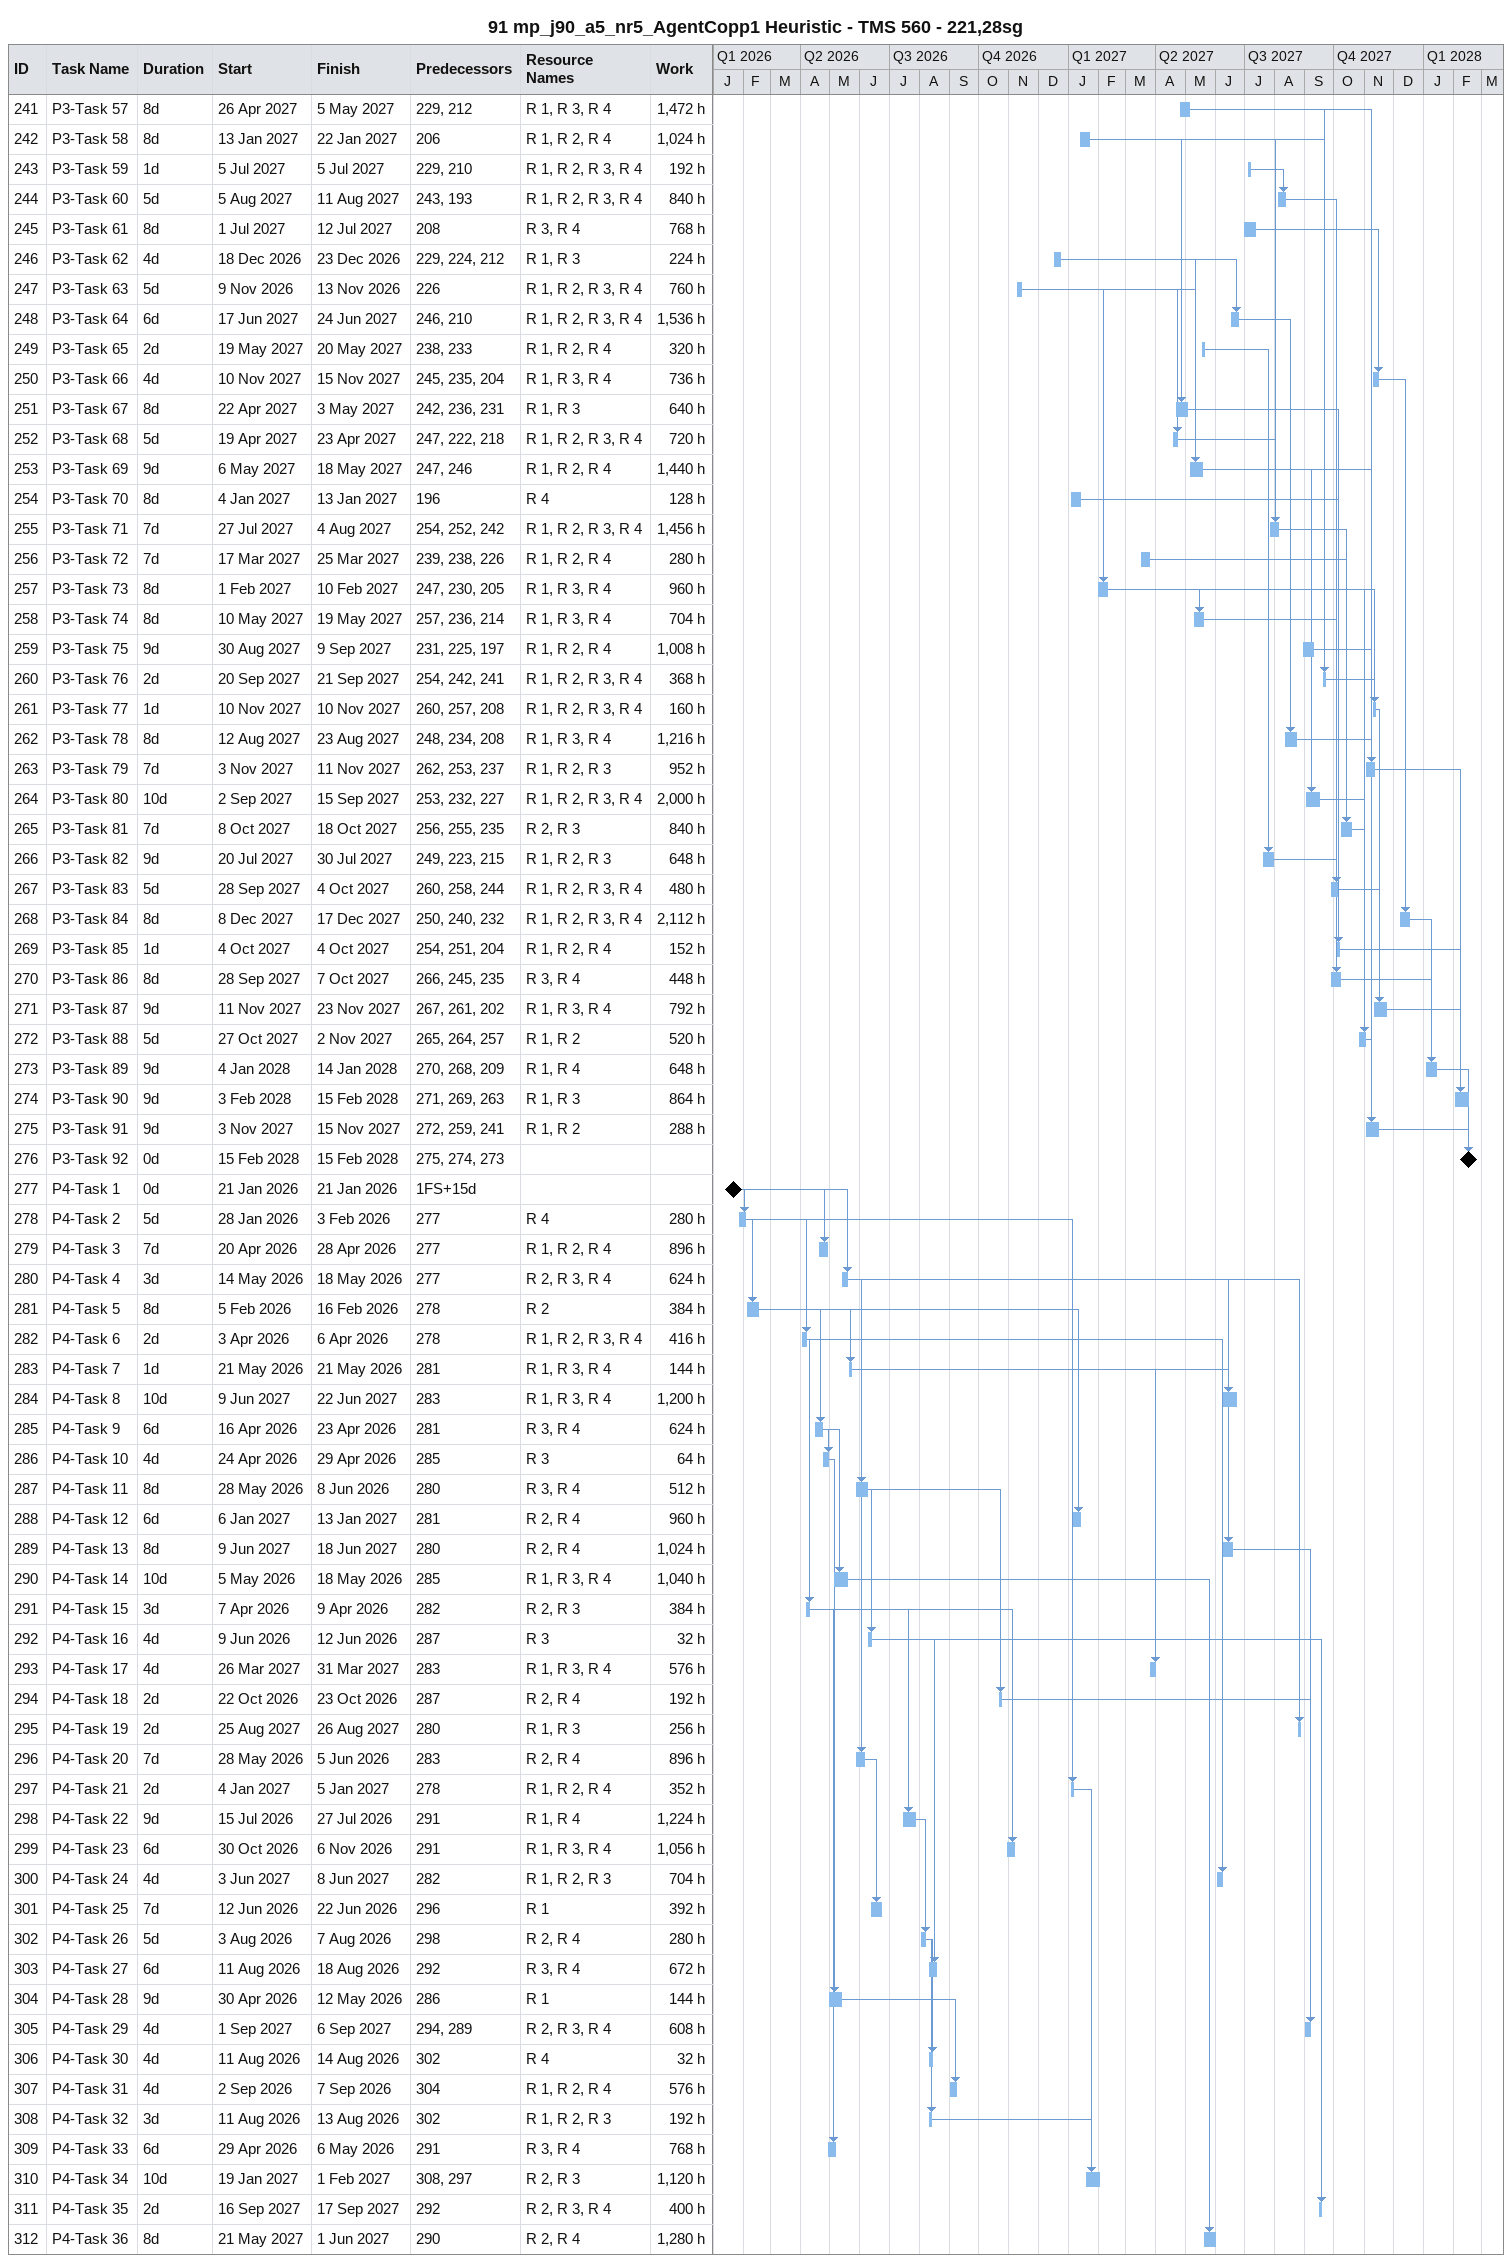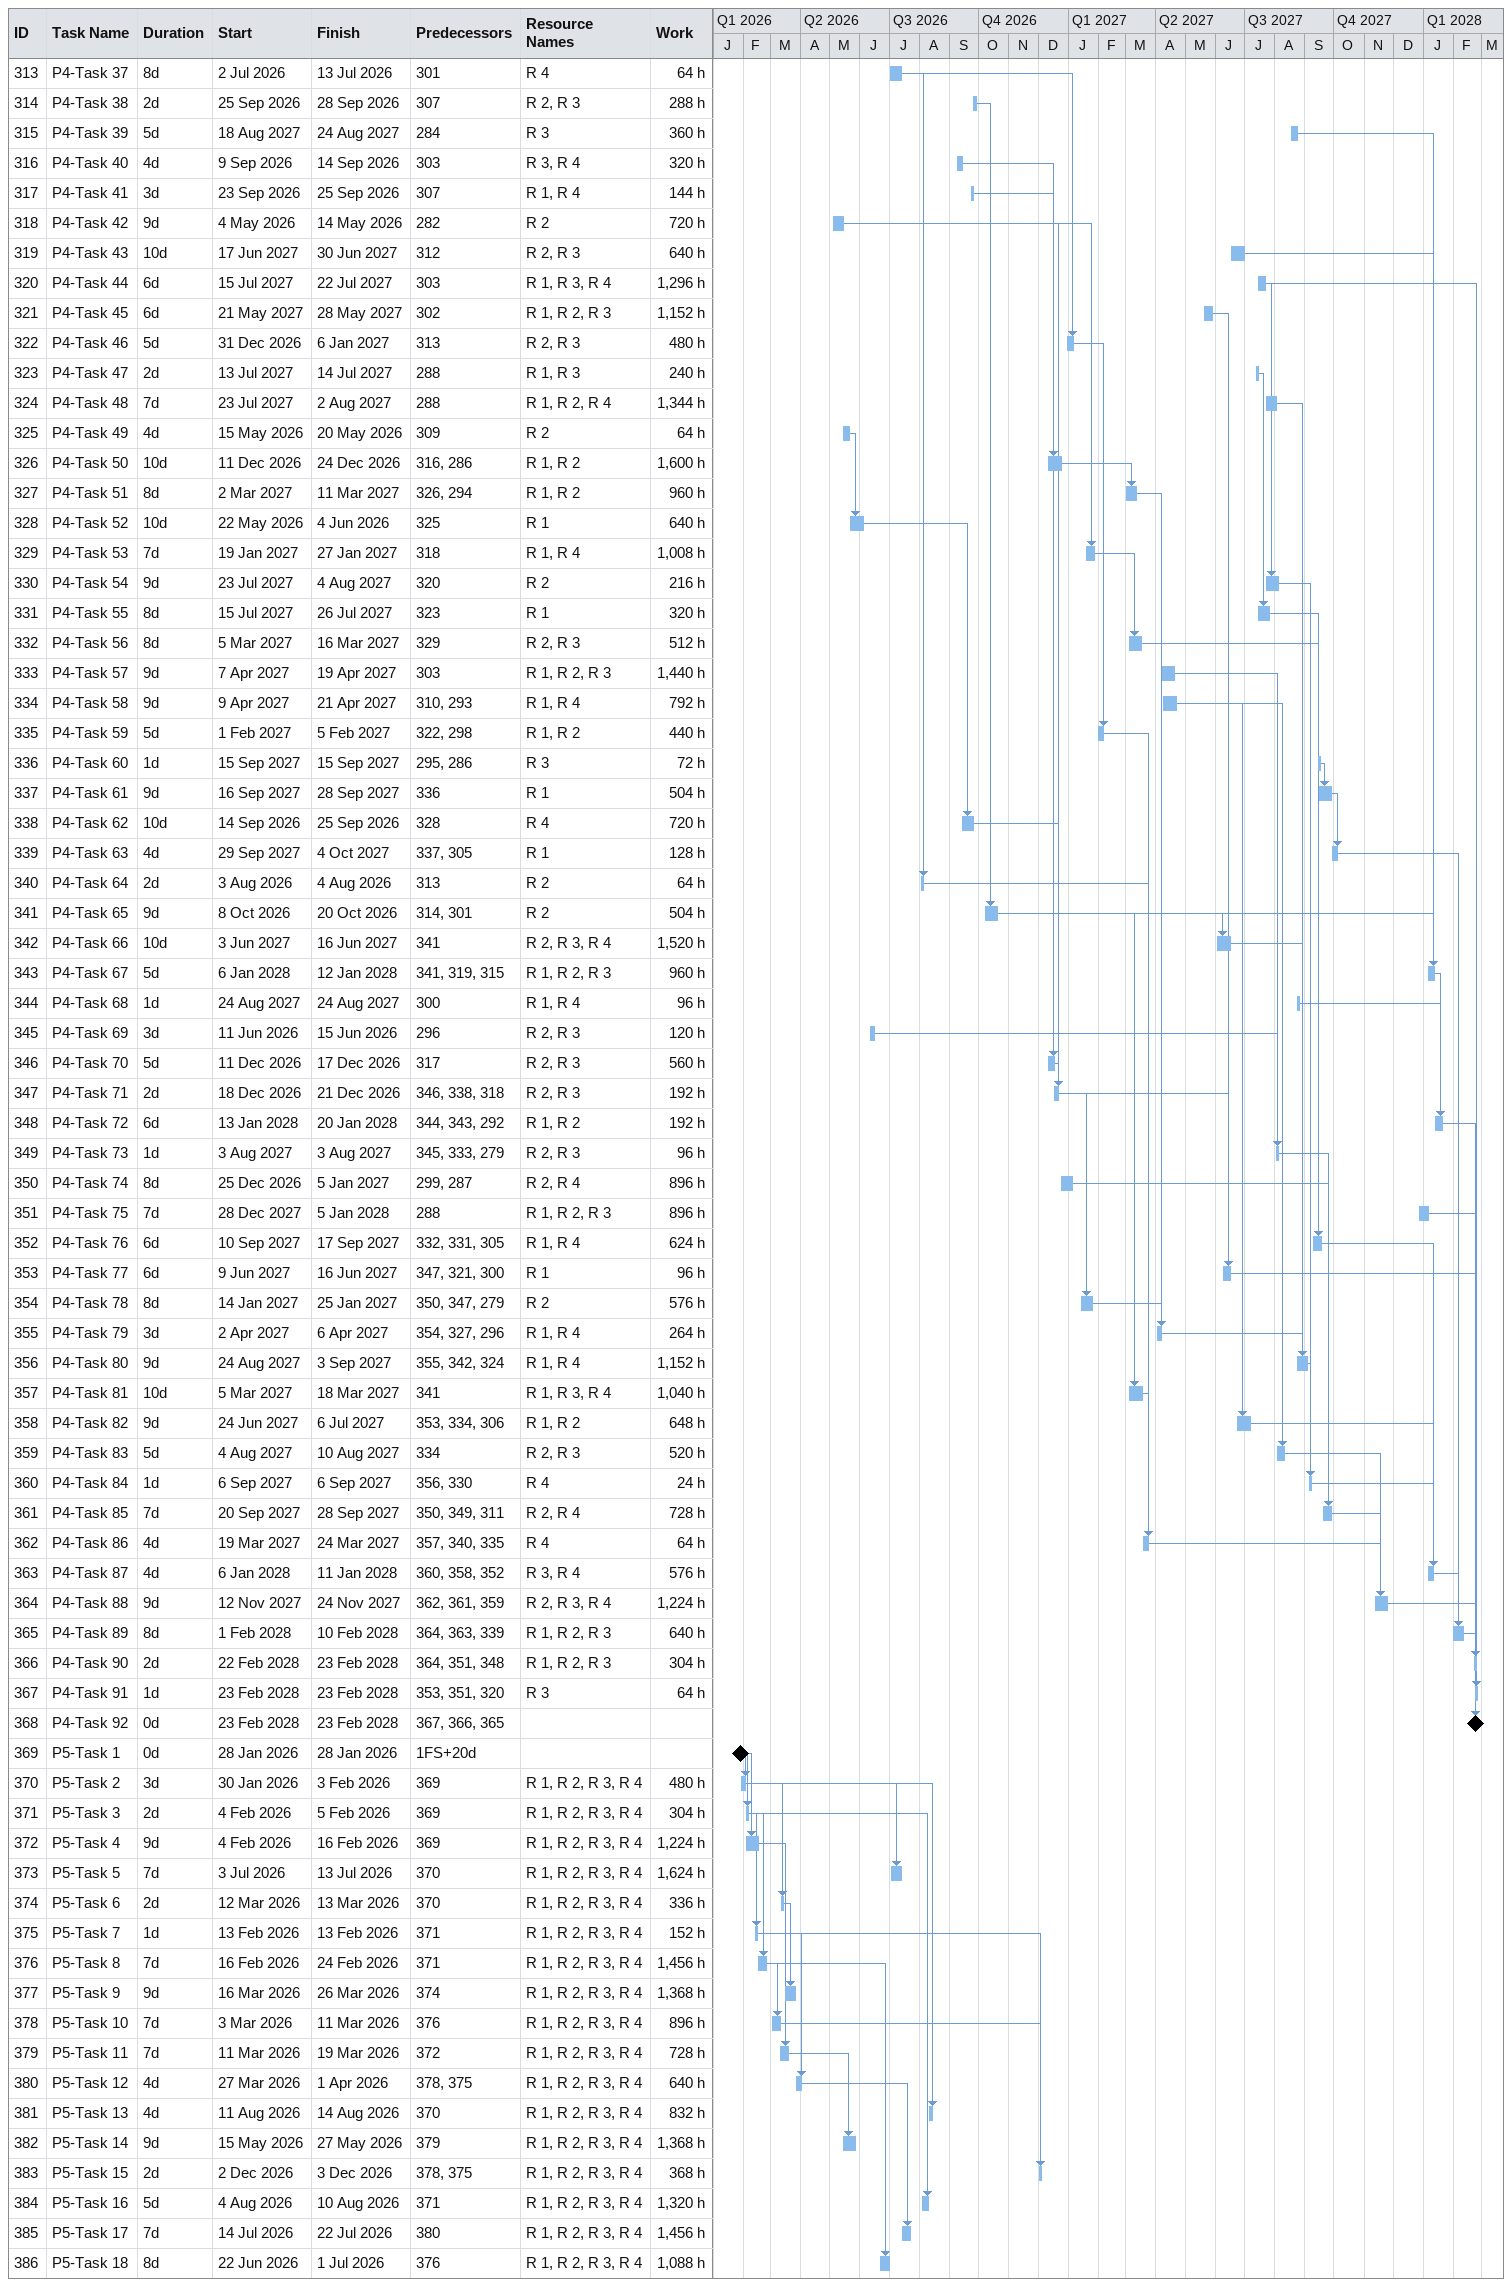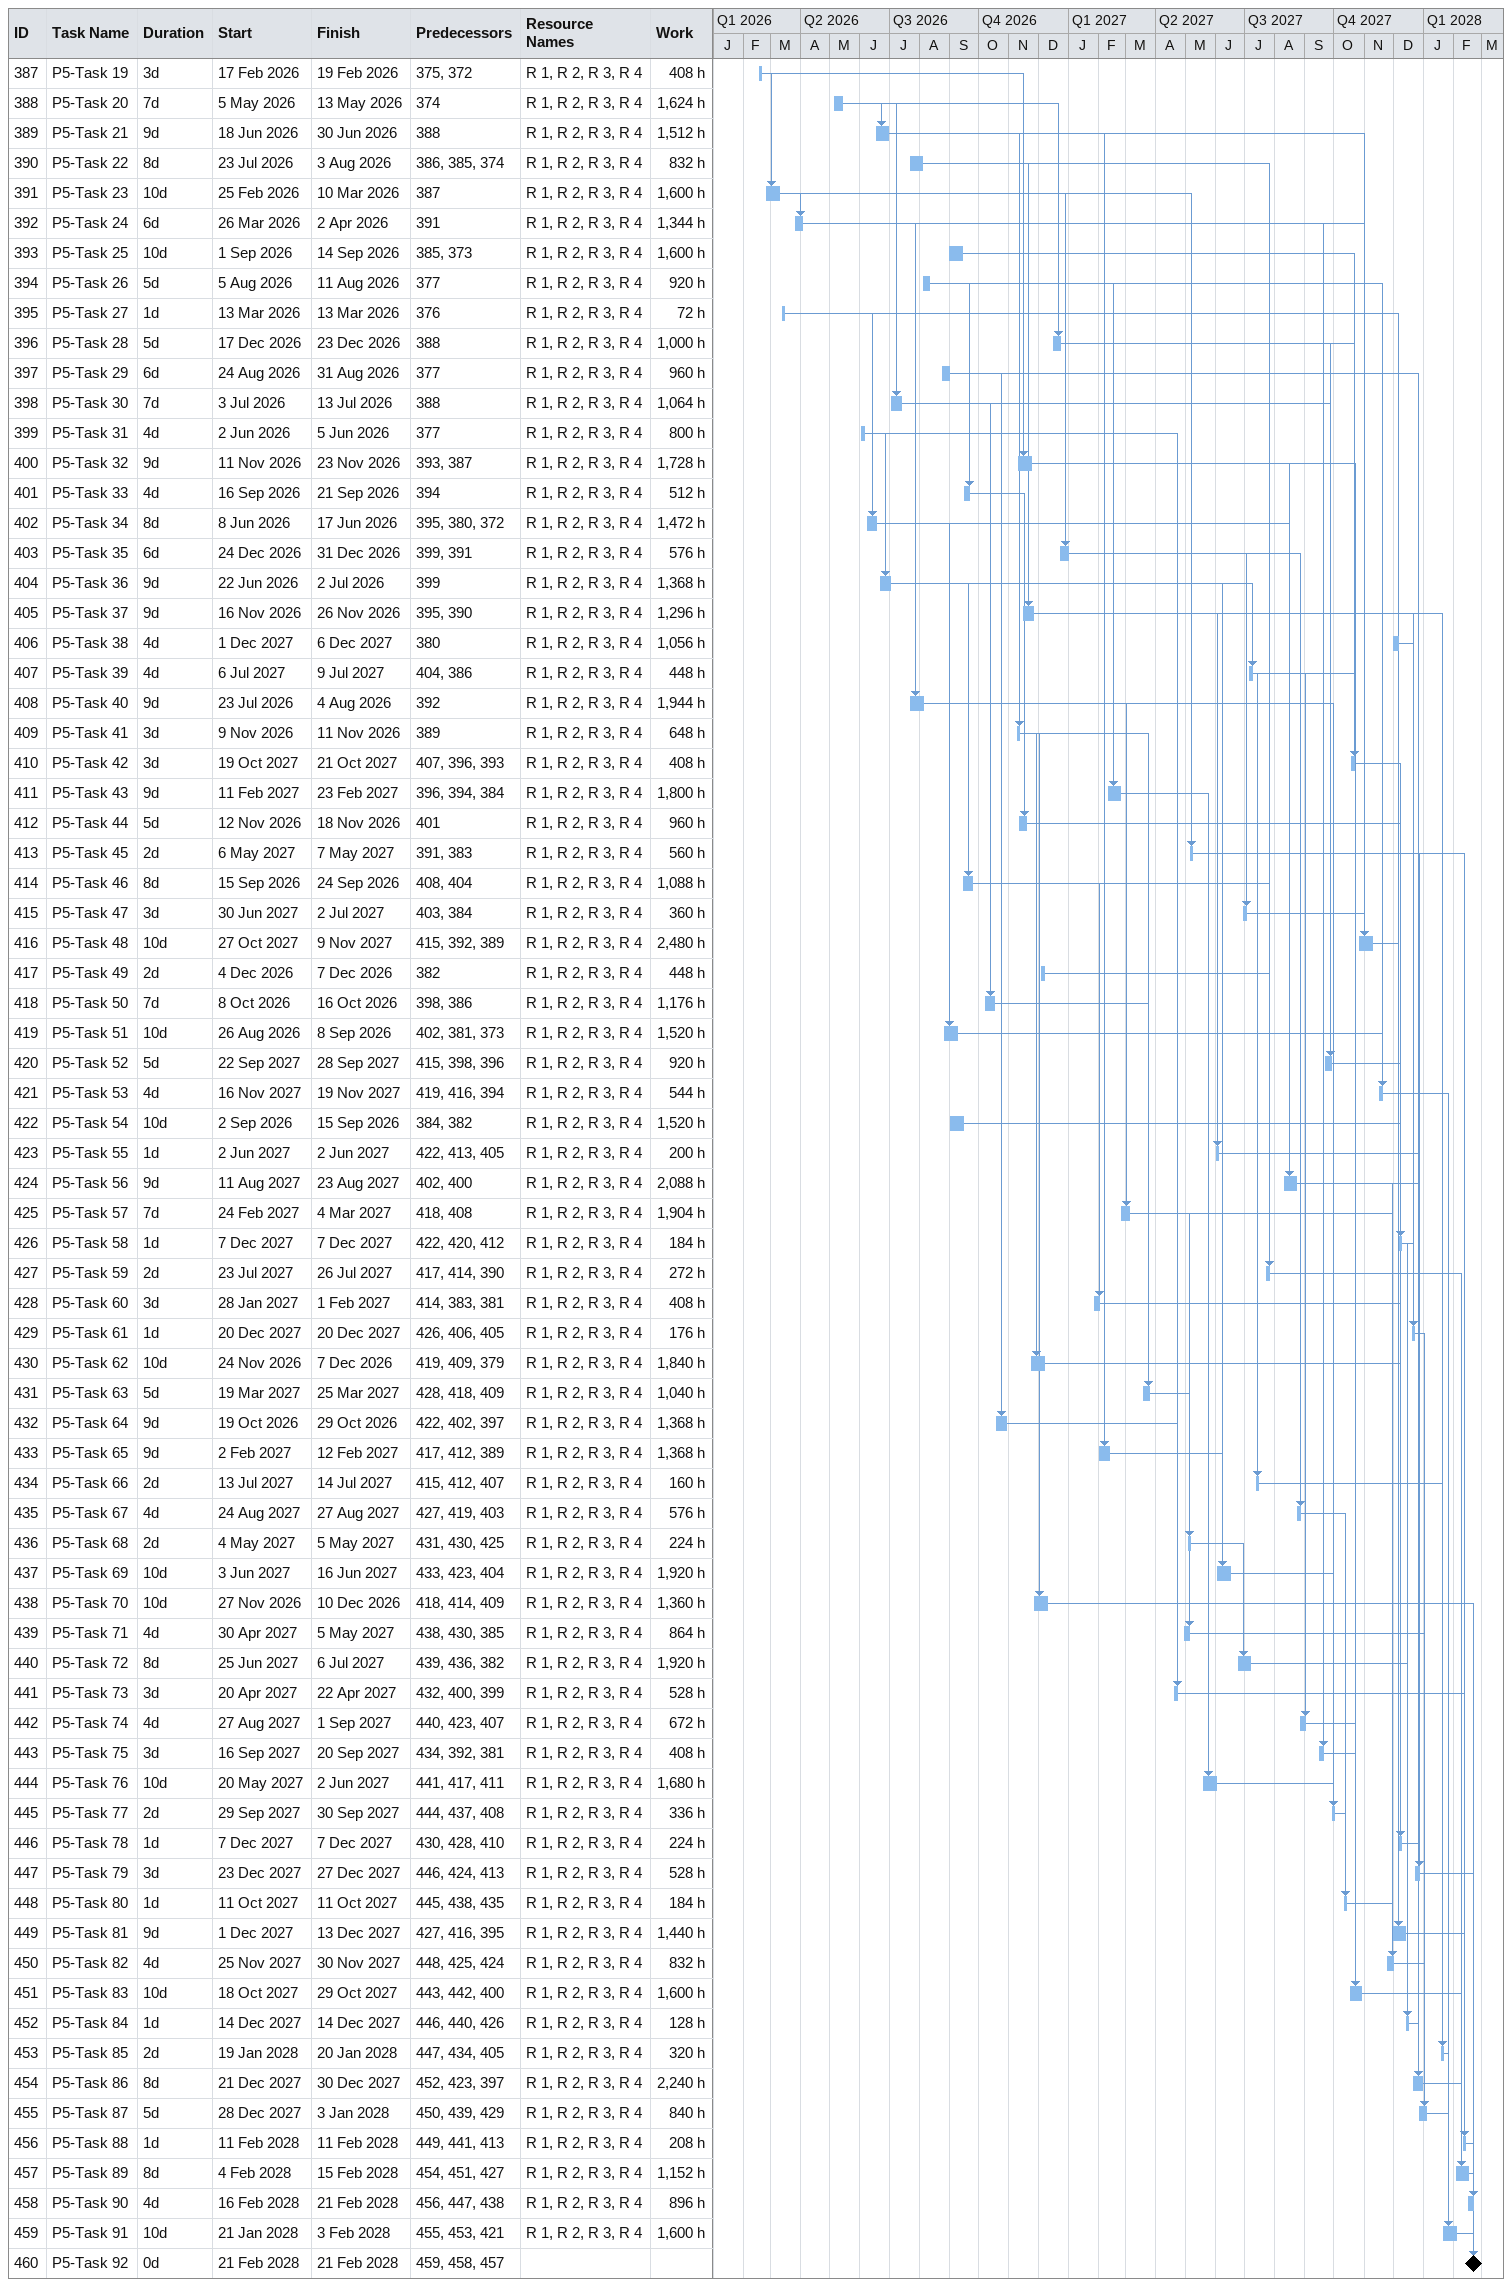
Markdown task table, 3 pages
91 mp_j90_a5_nr5_AgentCopp1 Heuristic - TMS 560 - 221,28sg

| ID | Task | Duration | Start | Finish | Predecessors | Resources | Work (h) |
|---|---|---|---|---|---|---|---|
| 241 | P3-Task 57 | 8d | 2027-04-26 | 2027-05-05 | 229, 212 | R 1, R 3, R 4 | 1472 |
| 242 | P3-Task 58 | 8d | 2027-01-13 | 2027-01-22 | 206 | R 1, R 2, R 4 | 1024 |
| 243 | P3-Task 59 | 1d | 2027-07-05 | 2027-07-05 | 229, 210 | R 1, R 2, R 3, R 4 | 192 |
| 244 | P3-Task 60 | 5d | 2027-08-05 | 2027-08-11 | 243, 193 | R 1, R 2, R 3, R 4 | 840 |
| 245 | P3-Task 61 | 8d | 2027-07-01 | 2027-07-12 | 208 | R 3, R 4 | 768 |
| 246 | P3-Task 62 | 4d | 2026-12-18 | 2026-12-23 | 229, 224, 212 | R 1, R 3 | 224 |
| 247 | P3-Task 63 | 5d | 2026-11-09 | 2026-11-13 | 226 | R 1, R 2, R 3, R 4 | 760 |
| 248 | P3-Task 64 | 6d | 2027-06-17 | 2027-06-24 | 246, 210 | R 1, R 2, R 3, R 4 | 1536 |
| 249 | P3-Task 65 | 2d | 2027-05-19 | 2027-05-20 | 238, 233 | R 1, R 2, R 4 | 320 |
| 250 | P3-Task 66 | 4d | 2027-11-10 | 2027-11-15 | 245, 235, 204 | R 1, R 3, R 4 | 736 |
| 251 | P3-Task 67 | 8d | 2027-04-22 | 2027-05-03 | 242, 236, 231 | R 1, R 3 | 640 |
| 252 | P3-Task 68 | 5d | 2027-04-19 | 2027-04-23 | 247, 222, 218 | R 1, R 2, R 3, R 4 | 720 |
| 253 | P3-Task 69 | 9d | 2027-05-06 | 2027-05-18 | 247, 246 | R 1, R 2, R 4 | 1440 |
| 254 | P3-Task 70 | 8d | 2027-01-04 | 2027-01-13 | 196 | R 4 | 128 |
| 255 | P3-Task 71 | 7d | 2027-07-27 | 2027-08-04 | 254, 252, 242 | R 1, R 2, R 3, R 4 | 1456 |
| 256 | P3-Task 72 | 7d | 2027-03-17 | 2027-03-25 | 239, 238, 226 | R 1, R 2, R 4 | 280 |
| 257 | P3-Task 73 | 8d | 2027-02-01 | 2027-02-10 | 247, 230, 205 | R 1, R 3, R 4 | 960 |
| 258 | P3-Task 74 | 8d | 2027-05-10 | 2027-05-19 | 257, 236, 214 | R 1, R 3, R 4 | 704 |
| 259 | P3-Task 75 | 9d | 2027-08-30 | 2027-09-09 | 231, 225, 197 | R 1, R 2, R 4 | 1008 |
| 260 | P3-Task 76 | 2d | 2027-09-20 | 2027-09-21 | 254, 242, 241 | R 1, R 2, R 3, R 4 | 368 |
| 261 | P3-Task 77 | 1d | 2027-11-10 | 2027-11-10 | 260, 257, 208 | R 1, R 2, R 3, R 4 | 160 |
| 262 | P3-Task 78 | 8d | 2027-08-12 | 2027-08-23 | 248, 234, 208 | R 1, R 3, R 4 | 1216 |
| 263 | P3-Task 79 | 7d | 2027-11-03 | 2027-11-11 | 262, 253, 237 | R 1, R 2, R 3 | 952 |
| 264 | P3-Task 80 | 10d | 2027-09-02 | 2027-09-15 | 253, 232, 227 | R 1, R 2, R 3, R 4 | 2000 |
| 265 | P3-Task 81 | 7d | 2027-10-08 | 2027-10-18 | 256, 255, 235 | R 2, R 3 | 840 |
| 266 | P3-Task 82 | 9d | 2027-07-20 | 2027-07-30 | 249, 223, 215 | R 1, R 2, R 3 | 648 |
| 267 | P3-Task 83 | 5d | 2027-09-28 | 2027-10-04 | 260, 258, 244 | R 1, R 2, R 3, R 4 | 480 |
| 268 | P3-Task 84 | 8d | 2027-12-08 | 2027-12-17 | 250, 240, 232 | R 1, R 2, R 3, R 4 | 2112 |
| 269 | P3-Task 85 | 1d | 2027-10-04 | 2027-10-04 | 254, 251, 204 | R 1, R 2, R 4 | 152 |
| 270 | P3-Task 86 | 8d | 2027-09-28 | 2027-10-07 | 266, 245, 235 | R 3, R 4 | 448 |
| 271 | P3-Task 87 | 9d | 2027-11-11 | 2027-11-23 | 267, 261, 202 | R 1, R 3, R 4 | 792 |
| 272 | P3-Task 88 | 5d | 2027-10-27 | 2027-11-02 | 265, 264, 257 | R 1, R 2 | 520 |
| 273 | P3-Task 89 | 9d | 2028-01-04 | 2028-01-14 | 270, 268, 209 | R 1, R 4 | 648 |
| 274 | P3-Task 90 | 9d | 2028-02-03 | 2028-02-15 | 271, 269, 263 | R 1, R 3 | 864 |
| 275 | P3-Task 91 | 9d | 2027-11-03 | 2027-11-15 | 272, 259, 241 | R 1, R 2 | 288 |
| 276 | P3-Task 92 | 0d | 2028-02-15 | 2028-02-15 | 275, 274, 273 |  |  |
| 277 | P4-Task 1 | 0d | 2026-01-21 | 2026-01-21 | 1FS+15d |  |  |
| 278 | P4-Task 2 | 5d | 2026-01-28 | 2026-02-03 | 277 | R 4 | 280 |
| 279 | P4-Task 3 | 7d | 2026-04-20 | 2026-04-28 | 277 | R 1, R 2, R 4 | 896 |
| 280 | P4-Task 4 | 3d | 2026-05-14 | 2026-05-18 | 277 | R 2, R 3, R 4 | 624 |
| 281 | P4-Task 5 | 8d | 2026-02-05 | 2026-02-16 | 278 | R 2 | 384 |
| 282 | P4-Task 6 | 2d | 2026-04-03 | 2026-04-06 | 278 | R 1, R 2, R 3, R 4 | 416 |
| 283 | P4-Task 7 | 1d | 2026-05-21 | 2026-05-21 | 281 | R 1, R 3, R 4 | 144 |
| 284 | P4-Task 8 | 10d | 2027-06-09 | 2027-06-22 | 283 | R 1, R 3, R 4 | 1200 |
| 285 | P4-Task 9 | 6d | 2026-04-16 | 2026-04-23 | 281 | R 3, R 4 | 624 |
| 286 | P4-Task 10 | 4d | 2026-04-24 | 2026-04-29 | 285 | R 3 | 64 |
| 287 | P4-Task 11 | 8d | 2026-05-28 | 2026-06-08 | 280 | R 3, R 4 | 512 |
| 288 | P4-Task 12 | 6d | 2027-01-06 | 2027-01-13 | 281 | R 2, R 4 | 960 |
| 289 | P4-Task 13 | 8d | 2027-06-09 | 2027-06-18 | 280 | R 2, R 4 | 1024 |
| 290 | P4-Task 14 | 10d | 2026-05-05 | 2026-05-18 | 285 | R 1, R 3, R 4 | 1040 |
| 291 | P4-Task 15 | 3d | 2026-04-07 | 2026-04-09 | 282 | R 2, R 3 | 384 |
| 292 | P4-Task 16 | 4d | 2026-06-09 | 2026-06-12 | 287 | R 3 | 32 |
| 293 | P4-Task 17 | 4d | 2027-03-26 | 2027-03-31 | 283 | R 1, R 3, R 4 | 576 |
| 294 | P4-Task 18 | 2d | 2026-10-22 | 2026-10-23 | 287 | R 2, R 4 | 192 |
| 295 | P4-Task 19 | 2d | 2027-08-25 | 2027-08-26 | 280 | R 1, R 3 | 256 |
| 296 | P4-Task 20 | 7d | 2026-05-28 | 2026-06-05 | 283 | R 2, R 4 | 896 |
| 297 | P4-Task 21 | 2d | 2027-01-04 | 2027-01-05 | 278 | R 1, R 2, R 4 | 352 |
| 298 | P4-Task 22 | 9d | 2026-07-15 | 2026-07-27 | 291 | R 1, R 4 | 1224 |
| 299 | P4-Task 23 | 6d | 2026-10-30 | 2026-11-06 | 291 | R 1, R 3, R 4 | 1056 |
| 300 | P4-Task 24 | 4d | 2027-06-03 | 2027-06-08 | 282 | R 1, R 2, R 3 | 704 |
| 301 | P4-Task 25 | 7d | 2026-06-12 | 2026-06-22 | 296 | R 1 | 392 |
| 302 | P4-Task 26 | 5d | 2026-08-03 | 2026-08-07 | 298 | R 2, R 4 | 280 |
| 303 | P4-Task 27 | 6d | 2026-08-11 | 2026-08-18 | 292 | R 3, R 4 | 672 |
| 304 | P4-Task 28 | 9d | 2026-04-30 | 2026-05-12 | 286 | R 1 | 144 |
| 305 | P4-Task 29 | 4d | 2027-09-01 | 2027-09-06 | 294, 289 | R 2, R 3, R 4 | 608 |
| 306 | P4-Task 30 | 4d | 2026-08-11 | 2026-08-14 | 302 | R 4 | 32 |
| 307 | P4-Task 31 | 4d | 2026-09-02 | 2026-09-07 | 304 | R 1, R 2, R 4 | 576 |
| 308 | P4-Task 32 | 3d | 2026-08-11 | 2026-08-13 | 302 | R 1, R 2, R 3 | 192 |
| 309 | P4-Task 33 | 6d | 2026-04-29 | 2026-05-06 | 291 | R 3, R 4 | 768 |
| 310 | P4-Task 34 | 10d | 2027-01-19 | 2027-02-01 | 308, 297 | R 2, R 3 | 1120 |
| 311 | P4-Task 35 | 2d | 2027-09-16 | 2027-09-17 | 292 | R 2, R 3, R 4 | 400 |
| 312 | P4-Task 36 | 8d | 2027-05-21 | 2027-06-01 | 290 | R 2, R 4 | 1280 |
| 313 | P4-Task 37 | 8d | 2026-07-02 | 2026-07-13 | 301 | R 4 | 64 |
| 314 | P4-Task 38 | 2d | 2026-09-25 | 2026-09-28 | 307 | R 2, R 3 | 288 |
| 315 | P4-Task 39 | 5d | 2027-08-18 | 2027-08-24 | 284 | R 3 | 360 |
| 316 | P4-Task 40 | 4d | 2026-09-09 | 2026-09-14 | 303 | R 3, R 4 | 320 |
| 317 | P4-Task 41 | 3d | 2026-09-23 | 2026-09-25 | 307 | R 1, R 4 | 144 |
| 318 | P4-Task 42 | 9d | 2026-05-04 | 2026-05-14 | 282 | R 2 | 720 |
| 319 | P4-Task 43 | 10d | 2027-06-17 | 2027-06-30 | 312 | R 2, R 3 | 640 |
| 320 | P4-Task 44 | 6d | 2027-07-15 | 2027-07-22 | 303 | R 1, R 3, R 4 | 1296 |
| 321 | P4-Task 45 | 6d | 2027-05-21 | 2027-05-28 | 302 | R 1, R 2, R 3 | 1152 |
| 322 | P4-Task 46 | 5d | 2026-12-31 | 2027-01-06 | 313 | R 2, R 3 | 480 |
| 323 | P4-Task 47 | 2d | 2027-07-13 | 2027-07-14 | 288 | R 1, R 3 | 240 |
| 324 | P4-Task 48 | 7d | 2027-07-23 | 2027-08-02 | 288 | R 1, R 2, R 4 | 1344 |
| 325 | P4-Task 49 | 4d | 2026-05-15 | 2026-05-20 | 309 | R 2 | 64 |
| 326 | P4-Task 50 | 10d | 2026-12-11 | 2026-12-24 | 316, 286 | R 1, R 2 | 1600 |
| 327 | P4-Task 51 | 8d | 2027-03-02 | 2027-03-11 | 326, 294 | R 1, R 2 | 960 |
| 328 | P4-Task 52 | 10d | 2026-05-22 | 2026-06-04 | 325 | R 1 | 640 |
| 329 | P4-Task 53 | 7d | 2027-01-19 | 2027-01-27 | 318 | R 1, R 4 | 1008 |
| 330 | P4-Task 54 | 9d | 2027-07-23 | 2027-08-04 | 320 | R 2 | 216 |
| 331 | P4-Task 55 | 8d | 2027-07-15 | 2027-07-26 | 323 | R 1 | 320 |
| 332 | P4-Task 56 | 8d | 2027-03-05 | 2027-03-16 | 329 | R 2, R 3 | 512 |
| 333 | P4-Task 57 | 9d | 2027-04-07 | 2027-04-19 | 303 | R 1, R 2, R 3 | 1440 |
| 334 | P4-Task 58 | 9d | 2027-04-09 | 2027-04-21 | 310, 293 | R 1, R 4 | 792 |
| 335 | P4-Task 59 | 5d | 2027-02-01 | 2027-02-05 | 322, 298 | R 1, R 2 | 440 |
| 336 | P4-Task 60 | 1d | 2027-09-15 | 2027-09-15 | 295, 286 | R 3 | 72 |
| 337 | P4-Task 61 | 9d | 2027-09-16 | 2027-09-28 | 336 | R 1 | 504 |
| 338 | P4-Task 62 | 10d | 2026-09-14 | 2026-09-25 | 328 | R 4 | 720 |
| 339 | P4-Task 63 | 4d | 2027-09-29 | 2027-10-04 | 337, 305 | R 1 | 128 |
| 340 | P4-Task 64 | 2d | 2026-08-03 | 2026-08-04 | 313 | R 2 | 64 |
| 341 | P4-Task 65 | 9d | 2026-10-08 | 2026-10-20 | 314, 301 | R 2 | 504 |
| 342 | P4-Task 66 | 10d | 2027-06-03 | 2027-06-16 | 341 | R 2, R 3, R 4 | 1520 |
| 343 | P4-Task 67 | 5d | 2028-01-06 | 2028-01-12 | 341, 319, 315 | R 1, R 2, R 3 | 960 |
| 344 | P4-Task 68 | 1d | 2027-08-24 | 2027-08-24 | 300 | R 1, R 4 | 96 |
| 345 | P4-Task 69 | 3d | 2026-06-11 | 2026-06-15 | 296 | R 2, R 3 | 120 |
| 346 | P4-Task 70 | 5d | 2026-12-11 | 2026-12-17 | 317 | R 2, R 3 | 560 |
| 347 | P4-Task 71 | 2d | 2026-12-18 | 2026-12-21 | 346, 338, 318 | R 2, R 3 | 192 |
| 348 | P4-Task 72 | 6d | 2028-01-13 | 2028-01-20 | 344, 343, 292 | R 1, R 2 | 192 |
| 349 | P4-Task 73 | 1d | 2027-08-03 | 2027-08-03 | 345, 333, 279 | R 2, R 3 | 96 |
| 350 | P4-Task 74 | 8d | 2026-12-25 | 2027-01-05 | 299, 287 | R 2, R 4 | 896 |
| 351 | P4-Task 75 | 7d | 2027-12-28 | 2028-01-05 | 288 | R 1, R 2, R 3 | 896 |
| 352 | P4-Task 76 | 6d | 2027-09-10 | 2027-09-17 | 332, 331, 305 | R 1, R 4 | 624 |
| 353 | P4-Task 77 | 6d | 2027-06-09 | 2027-06-16 | 347, 321, 300 | R 1 | 96 |
| 354 | P4-Task 78 | 8d | 2027-01-14 | 2027-01-25 | 350, 347, 279 | R 2 | 576 |
| 355 | P4-Task 79 | 3d | 2027-04-02 | 2027-04-06 | 354, 327, 296 | R 1, R 4 | 264 |
| 356 | P4-Task 80 | 9d | 2027-08-24 | 2027-09-03 | 355, 342, 324 | R 1, R 4 | 1152 |
| 357 | P4-Task 81 | 10d | 2027-03-05 | 2027-03-18 | 341 | R 1, R 3, R 4 | 1040 |
| 358 | P4-Task 82 | 9d | 2027-06-24 | 2027-07-06 | 353, 334, 306 | R 1, R 2 | 648 |
| 359 | P4-Task 83 | 5d | 2027-08-04 | 2027-08-10 | 334 | R 2, R 3 | 520 |
| 360 | P4-Task 84 | 1d | 2027-09-06 | 2027-09-06 | 356, 330 | R 4 | 24 |
| 361 | P4-Task 85 | 7d | 2027-09-20 | 2027-09-28 | 350, 349, 311 | R 2, R 4 | 728 |
| 362 | P4-Task 86 | 4d | 2027-03-19 | 2027-03-24 | 357, 340, 335 | R 4 | 64 |
| 363 | P4-Task 87 | 4d | 2028-01-06 | 2028-01-11 | 360, 358, 352 | R 3, R 4 | 576 |
| 364 | P4-Task 88 | 9d | 2027-11-12 | 2027-11-24 | 362, 361, 359 | R 2, R 3, R 4 | 1224 |
| 365 | P4-Task 89 | 8d | 2028-02-01 | 2028-02-10 | 364, 363, 339 | R 1, R 2, R 3 | 640 |
| 366 | P4-Task 90 | 2d | 2028-02-22 | 2028-02-23 | 364, 351, 348 | R 1, R 2, R 3 | 304 |
| 367 | P4-Task 91 | 1d | 2028-02-23 | 2028-02-23 | 353, 351, 320 | R 3 | 64 |
| 368 | P4-Task 92 | 0d | 2028-02-23 | 2028-02-23 | 367, 366, 365 |  |  |
| 369 | P5-Task 1 | 0d | 2026-01-28 | 2026-01-28 | 1FS+20d |  |  |
| 370 | P5-Task 2 | 3d | 2026-01-30 | 2026-02-03 | 369 | R 1, R 2, R 3, R 4 | 480 |
| 371 | P5-Task 3 | 2d | 2026-02-04 | 2026-02-05 | 369 | R 1, R 2, R 3, R 4 | 304 |
| 372 | P5-Task 4 | 9d | 2026-02-04 | 2026-02-16 | 369 | R 1, R 2, R 3, R 4 | 1224 |
| 373 | P5-Task 5 | 7d | 2026-07-03 | 2026-07-13 | 370 | R 1, R 2, R 3, R 4 | 1624 |
| 374 | P5-Task 6 | 2d | 2026-03-12 | 2026-03-13 | 370 | R 1, R 2, R 3, R 4 | 336 |
| 375 | P5-Task 7 | 1d | 2026-02-13 | 2026-02-13 | 371 | R 1, R 2, R 3, R 4 | 152 |
| 376 | P5-Task 8 | 7d | 2026-02-16 | 2026-02-24 | 371 | R 1, R 2, R 3, R 4 | 1456 |
| 377 | P5-Task 9 | 9d | 2026-03-16 | 2026-03-26 | 374 | R 1, R 2, R 3, R 4 | 1368 |
| 378 | P5-Task 10 | 7d | 2026-03-03 | 2026-03-11 | 376 | R 1, R 2, R 3, R 4 | 896 |
| 379 | P5-Task 11 | 7d | 2026-03-11 | 2026-03-19 | 372 | R 1, R 2, R 3, R 4 | 728 |
| 380 | P5-Task 12 | 4d | 2026-03-27 | 2026-04-01 | 378, 375 | R 1, R 2, R 3, R 4 | 640 |
| 381 | P5-Task 13 | 4d | 2026-08-11 | 2026-08-14 | 370 | R 1, R 2, R 3, R 4 | 832 |
| 382 | P5-Task 14 | 9d | 2026-05-15 | 2026-05-27 | 379 | R 1, R 2, R 3, R 4 | 1368 |
| 383 | P5-Task 15 | 2d | 2026-12-02 | 2026-12-03 | 378, 375 | R 1, R 2, R 3, R 4 | 368 |
| 384 | P5-Task 16 | 5d | 2026-08-04 | 2026-08-10 | 371 | R 1, R 2, R 3, R 4 | 1320 |
| 385 | P5-Task 17 | 7d | 2026-07-14 | 2026-07-22 | 380 | R 1, R 2, R 3, R 4 | 1456 |
| 386 | P5-Task 18 | 8d | 2026-06-22 | 2026-07-01 | 376 | R 1, R 2, R 3, R 4 | 1088 |
| 387 | P5-Task 19 | 3d | 2026-02-17 | 2026-02-19 | 375, 372 | R 1, R 2, R 3, R 4 | 408 |
| 388 | P5-Task 20 | 7d | 2026-05-05 | 2026-05-13 | 374 | R 1, R 2, R 3, R 4 | 1624 |
| 389 | P5-Task 21 | 9d | 2026-06-18 | 2026-06-30 | 388 | R 1, R 2, R 3, R 4 | 1512 |
| 390 | P5-Task 22 | 8d | 2026-07-23 | 2026-08-03 | 386, 385, 374 | R 1, R 2, R 3, R 4 | 832 |
| 391 | P5-Task 23 | 10d | 2026-02-25 | 2026-03-10 | 387 | R 1, R 2, R 3, R 4 | 1600 |
| 392 | P5-Task 24 | 6d | 2026-03-26 | 2026-04-02 | 391 | R 1, R 2, R 3, R 4 | 1344 |
| 393 | P5-Task 25 | 10d | 2026-09-01 | 2026-09-14 | 385, 373 | R 1, R 2, R 3, R 4 | 1600 |
| 394 | P5-Task 26 | 5d | 2026-08-05 | 2026-08-11 | 377 | R 1, R 2, R 3, R 4 | 920 |
| 395 | P5-Task 27 | 1d | 2026-03-13 | 2026-03-13 | 376 | R 1, R 2, R 3, R 4 | 72 |
| 396 | P5-Task 28 | 5d | 2026-12-17 | 2026-12-23 | 388 | R 1, R 2, R 3, R 4 | 1000 |
| 397 | P5-Task 29 | 6d | 2026-08-24 | 2026-08-31 | 377 | R 1, R 2, R 3, R 4 | 960 |
| 398 | P5-Task 30 | 7d | 2026-07-03 | 2026-07-13 | 388 | R 1, R 2, R 3, R 4 | 1064 |
| 399 | P5-Task 31 | 4d | 2026-06-02 | 2026-06-05 | 377 | R 1, R 2, R 3, R 4 | 800 |
| 400 | P5-Task 32 | 9d | 2026-11-11 | 2026-11-23 | 393, 387 | R 1, R 2, R 3, R 4 | 1728 |
| 401 | P5-Task 33 | 4d | 2026-09-16 | 2026-09-21 | 394 | R 1, R 2, R 3, R 4 | 512 |
| 402 | P5-Task 34 | 8d | 2026-06-08 | 2026-06-17 | 395, 380, 372 | R 1, R 2, R 3, R 4 | 1472 |
| 403 | P5-Task 35 | 6d | 2026-12-24 | 2026-12-31 | 399, 391 | R 1, R 2, R 3, R 4 | 576 |
| 404 | P5-Task 36 | 9d | 2026-06-22 | 2026-07-02 | 399 | R 1, R 2, R 3, R 4 | 1368 |
| 405 | P5-Task 37 | 9d | 2026-11-16 | 2026-11-26 | 395, 390 | R 1, R 2, R 3, R 4 | 1296 |
| 406 | P5-Task 38 | 4d | 2027-12-01 | 2027-12-06 | 380 | R 1, R 2, R 3, R 4 | 1056 |
| 407 | P5-Task 39 | 4d | 2027-07-06 | 2027-07-09 | 404, 386 | R 1, R 2, R 3, R 4 | 448 |
| 408 | P5-Task 40 | 9d | 2026-07-23 | 2026-08-04 | 392 | R 1, R 2, R 3, R 4 | 1944 |
| 409 | P5-Task 41 | 3d | 2026-11-09 | 2026-11-11 | 389 | R 1, R 2, R 3, R 4 | 648 |
| 410 | P5-Task 42 | 3d | 2027-10-19 | 2027-10-21 | 407, 396, 393 | R 1, R 2, R 3, R 4 | 408 |
| 411 | P5-Task 43 | 9d | 2027-02-11 | 2027-02-23 | 396, 394, 384 | R 1, R 2, R 3, R 4 | 1800 |
| 412 | P5-Task 44 | 5d | 2026-11-12 | 2026-11-18 | 401 | R 1, R 2, R 3, R 4 | 960 |
| 413 | P5-Task 45 | 2d | 2027-05-06 | 2027-05-07 | 391, 383 | R 1, R 2, R 3, R 4 | 560 |
| 414 | P5-Task 46 | 8d | 2026-09-15 | 2026-09-24 | 408, 404 | R 1, R 2, R 3, R 4 | 1088 |
| 415 | P5-Task 47 | 3d | 2027-06-30 | 2027-07-02 | 403, 384 | R 1, R 2, R 3, R 4 | 360 |
| 416 | P5-Task 48 | 10d | 2027-10-27 | 2027-11-09 | 415, 392, 389 | R 1, R 2, R 3, R 4 | 2480 |
| 417 | P5-Task 49 | 2d | 2026-12-04 | 2026-12-07 | 382 | R 1, R 2, R 3, R 4 | 448 |
| 418 | P5-Task 50 | 7d | 2026-10-08 | 2026-10-16 | 398, 386 | R 1, R 2, R 3, R 4 | 1176 |
| 419 | P5-Task 51 | 10d | 2026-08-26 | 2026-09-08 | 402, 381, 373 | R 1, R 2, R 3, R 4 | 1520 |
| 420 | P5-Task 52 | 5d | 2027-09-22 | 2027-09-28 | 415, 398, 396 | R 1, R 2, R 3, R 4 | 920 |
| 421 | P5-Task 53 | 4d | 2027-11-16 | 2027-11-19 | 419, 416, 394 | R 1, R 2, R 3, R 4 | 544 |
| 422 | P5-Task 54 | 10d | 2026-09-02 | 2026-09-15 | 384, 382 | R 1, R 2, R 3, R 4 | 1520 |
| 423 | P5-Task 55 | 1d | 2027-06-02 | 2027-06-02 | 422, 413, 405 | R 1, R 2, R 3, R 4 | 200 |
| 424 | P5-Task 56 | 9d | 2027-08-11 | 2027-08-23 | 402, 400 | R 1, R 2, R 3, R 4 | 2088 |
| 425 | P5-Task 57 | 7d | 2027-02-24 | 2027-03-04 | 418, 408 | R 1, R 2, R 3, R 4 | 1904 |
| 426 | P5-Task 58 | 1d | 2027-12-07 | 2027-12-07 | 422, 420, 412 | R 1, R 2, R 3, R 4 | 184 |
| 427 | P5-Task 59 | 2d | 2027-07-23 | 2027-07-26 | 417, 414, 390 | R 1, R 2, R 3, R 4 | 272 |
| 428 | P5-Task 60 | 3d | 2027-01-28 | 2027-02-01 | 414, 383, 381 | R 1, R 2, R 3, R 4 | 408 |
| 429 | P5-Task 61 | 1d | 2027-12-20 | 2027-12-20 | 426, 406, 405 | R 1, R 2, R 3, R 4 | 176 |
| 430 | P5-Task 62 | 10d | 2026-11-24 | 2026-12-07 | 419, 409, 379 | R 1, R 2, R 3, R 4 | 1840 |
| 431 | P5-Task 63 | 5d | 2027-03-19 | 2027-03-25 | 428, 418, 409 | R 1, R 2, R 3, R 4 | 1040 |
| 432 | P5-Task 64 | 9d | 2026-10-19 | 2026-10-29 | 422, 402, 397 | R 1, R 2, R 3, R 4 | 1368 |
| 433 | P5-Task 65 | 9d | 2027-02-02 | 2027-02-12 | 417, 412, 389 | R 1, R 2, R 3, R 4 | 1368 |
| 434 | P5-Task 66 | 2d | 2027-07-13 | 2027-07-14 | 415, 412, 407 | R 1, R 2, R 3, R 4 | 160 |
| 435 | P5-Task 67 | 4d | 2027-08-24 | 2027-08-27 | 427, 419, 403 | R 1, R 2, R 3, R 4 | 576 |
| 436 | P5-Task 68 | 2d | 2027-05-04 | 2027-05-05 | 431, 430, 425 | R 1, R 2, R 3, R 4 | 224 |
| 437 | P5-Task 69 | 10d | 2027-06-03 | 2027-06-16 | 433, 423, 404 | R 1, R 2, R 3, R 4 | 1920 |
| 438 | P5-Task 70 | 10d | 2026-11-27 | 2026-12-10 | 418, 414, 409 | R 1, R 2, R 3, R 4 | 1360 |
| 439 | P5-Task 71 | 4d | 2027-04-30 | 2027-05-05 | 438, 430, 385 | R 1, R 2, R 3, R 4 | 864 |
| 440 | P5-Task 72 | 8d | 2027-06-25 | 2027-07-06 | 439, 436, 382 | R 1, R 2, R 3, R 4 | 1920 |
| 441 | P5-Task 73 | 3d | 2027-04-20 | 2027-04-22 | 432, 400, 399 | R 1, R 2, R 3, R 4 | 528 |
| 442 | P5-Task 74 | 4d | 2027-08-27 | 2027-09-01 | 440, 423, 407 | R 1, R 2, R 3, R 4 | 672 |
| 443 | P5-Task 75 | 3d | 2027-09-16 | 2027-09-20 | 434, 392, 381 | R 1, R 2, R 3, R 4 | 408 |
| 444 | P5-Task 76 | 10d | 2027-05-20 | 2027-06-02 | 441, 417, 411 | R 1, R 2, R 3, R 4 | 1680 |
| 445 | P5-Task 77 | 2d | 2027-09-29 | 2027-09-30 | 444, 437, 408 | R 1, R 2, R 3, R 4 | 336 |
| 446 | P5-Task 78 | 1d | 2027-12-07 | 2027-12-07 | 430, 428, 410 | R 1, R 2, R 3, R 4 | 224 |
| 447 | P5-Task 79 | 3d | 2027-12-23 | 2027-12-27 | 446, 424, 413 | R 1, R 2, R 3, R 4 | 528 |
| 448 | P5-Task 80 | 1d | 2027-10-11 | 2027-10-11 | 445, 438, 435 | R 1, R 2, R 3, R 4 | 184 |
| 449 | P5-Task 81 | 9d | 2027-12-01 | 2027-12-13 | 427, 416, 395 | R 1, R 2, R 3, R 4 | 1440 |
| 450 | P5-Task 82 | 4d | 2027-11-25 | 2027-11-30 | 448, 425, 424 | R 1, R 2, R 3, R 4 | 832 |
| 451 | P5-Task 83 | 10d | 2027-10-18 | 2027-10-29 | 443, 442, 400 | R 1, R 2, R 3, R 4 | 1600 |
| 452 | P5-Task 84 | 1d | 2027-12-14 | 2027-12-14 | 446, 440, 426 | R 1, R 2, R 3, R 4 | 128 |
| 453 | P5-Task 85 | 2d | 2028-01-19 | 2028-01-20 | 447, 434, 405 | R 1, R 2, R 3, R 4 | 320 |
| 454 | P5-Task 86 | 8d | 2027-12-21 | 2027-12-30 | 452, 423, 397 | R 1, R 2, R 3, R 4 | 2240 |
| 455 | P5-Task 87 | 5d | 2027-12-28 | 2028-01-03 | 450, 439, 429 | R 1, R 2, R 3, R 4 | 840 |
| 456 | P5-Task 88 | 1d | 2028-02-11 | 2028-02-11 | 449, 441, 413 | R 1, R 2, R 3, R 4 | 208 |
| 457 | P5-Task 89 | 8d | 2028-02-04 | 2028-02-15 | 454, 451, 427 | R 1, R 2, R 3, R 4 | 1152 |
| 458 | P5-Task 90 | 4d | 2028-02-16 | 2028-02-21 | 456, 447, 438 | R 1, R 2, R 3, R 4 | 896 |
| 459 | P5-Task 91 | 10d | 2028-01-21 | 2028-02-03 | 455, 453, 421 | R 1, R 2, R 3, R 4 | 1600 |
| 460 | P5-Task 92 | 0d | 2028-02-21 | 2028-02-21 | 459, 458, 457 |  |  |
